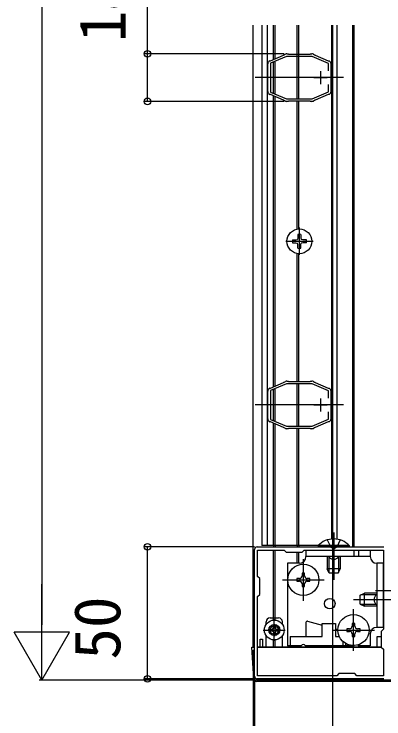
# Model space of a CAD drawing. Units: millimetres, scale not verified. Extents: x -1050 to 1050, y -1565 to 1556.
# Drawn here: x -806 to -666, y -1009.7 to -742.7 of the extents above; entities that cross this region are included whole.
import ezdxf
from ezdxf.enums import TextEntityAlignment as Align

# ---------------------------------------------------------------- set-up
doc = ezdxf.new("R2010")
doc.units = ezdxf.units.MM
doc.header["$LTSCALE"] = 8
for name, color, linetype in [('0-3_YKK_11', 7, 'Continuous'), ('0-4_YKK_12', 2, 'Continuous'), ('0-5_YKK_13', 4, 'Continuous'), ('0-6_YKK_D', 6, 'Continuous')]:
    doc.layers.add(name, color=color, linetype=linetype)
doc.styles.add('ＭＳ ゴシック', font='')
doc.styles.get('ＭＳ ゴシック').set_extended_font_data('MS Gothic')

msp = doc.modelspace()

# ---------------------------------------------------------------- linework, layer by layer
at = {"layer": '0-3_YKK_11'}
for p, q in [((-690, -764.25), (-690, -769.25)), ((-692.5, -766.75), (-687.5, -766.75)), ((-690, -888.25), (-690, -893.25)), ((-692.5, -890.75), (-687.5, -890.75)), ((-714, -944.5), (-666, -944.5)), ((-715, -993.5), (-715, -945.5)), ((-666, -994.5), (-714, -994.5))]:
    msp.add_line(p, q, dxfattribs=at)
for points in [[(-709.217, -760.363), (-709.062, -760.347), (-708.925, -760.341), (-703.981, -758.262), (-703.879, -758.165), (-703.776, -758.067), (-703.299, -757.867)], [(-702.718, -757.75), (-702.2, -757.75), (-702.068, -757.8), (-701.935, -757.85), (-694.065, -757.85), (-693.932, -757.8), (-693.8, -757.75), (-693.282, -757.75)], [(-692.701, -757.867), (-692.224, -758.067), (-692.121, -758.165), (-692.019, -758.262), (-687.075, -760.341), (-686.938, -760.347), (-686.783, -760.362)], [(-687, -764.16), (-687, -761.348), (-693.182, -758.75), (-702.818, -758.75), (-708.9, -761.306), (-708.9, -772.194), (-702.819, -774.75), (-693.182, -774.75), (-687, -772.152), (-687, -769.34)], [(-709.9, -771.693), (-709.9, -761.807), (-709.947, -761.679), (-709.992, -761.53)], [(-686.007, -761.53), (-686.053, -761.679), (-686.1, -761.807), (-686.1, -771.693), (-686.053, -771.821), (-686.007, -771.97)], [(-709.992, -771.97), (-709.947, -771.822), (-709.9, -771.693)], [(-703.299, -775.633), (-703.776, -775.433), (-703.879, -775.335), (-703.981, -775.238), (-708.925, -773.159), (-709.062, -773.153), (-709.217, -773.138)], [(-686.783, -773.138), (-686.938, -773.153), (-687.075, -773.159), (-692.019, -775.238), (-692.121, -775.335), (-692.224, -775.433), (-692.701, -775.633)], [(-693.282, -775.75), (-693.8, -775.75), (-693.932, -775.7), (-694.065, -775.65), (-701.935, -775.65), (-702.068, -775.7), (-702.2, -775.75), (-702.718, -775.75)], [(-709.217, -884.363), (-709.062, -884.347), (-708.925, -884.341), (-703.981, -882.262), (-703.879, -882.165), (-703.776, -882.067), (-703.299, -881.867)], [(-687, -888.16), (-687, -885.348), (-693.182, -882.75), (-702.818, -882.75), (-708.9, -885.306), (-708.9, -896.194), (-702.819, -898.75), (-693.182, -898.75), (-687, -896.152), (-687, -893.34)], [(-702.718, -881.75), (-702.2, -881.75), (-702.068, -881.8), (-701.935, -881.85), (-694.065, -881.85), (-693.932, -881.8), (-693.8, -881.75), (-693.282, -881.75)], [(-692.701, -881.867), (-692.224, -882.067), (-692.121, -882.165), (-692.019, -882.262), (-687.075, -884.341), (-686.938, -884.347), (-686.783, -884.362)], [(-709.9, -895.693), (-709.9, -885.807), (-709.947, -885.679), (-709.992, -885.53)], [(-686.007, -885.53), (-686.053, -885.679), (-686.1, -885.807), (-686.1, -895.693), (-686.053, -895.821), (-686.007, -895.97)], [(-709.992, -895.97), (-709.947, -895.822), (-709.9, -895.693)], [(-703.299, -899.633), (-703.776, -899.433), (-703.879, -899.335), (-703.981, -899.238), (-708.925, -897.159), (-709.062, -897.153), (-709.217, -897.138)], [(-693.282, -899.75), (-693.8, -899.75), (-693.932, -899.7), (-694.065, -899.65), (-701.935, -899.65), (-702.068, -899.7), (-702.2, -899.75), (-702.718, -899.75)], [(-686.783, -897.138), (-686.938, -897.153), (-687.075, -897.159), (-692.019, -899.238), (-692.121, -899.335), (-692.224, -899.433), (-692.701, -899.633)]]:
    msp.add_lwpolyline(points, dxfattribs=at)
msp.add_lwpolyline([(-696.2, -945.7), (-666.2, -945.7), (-666.2, -975.7), (-667, -976.5), (-667, -982.5), (-666.2, -983.3), (-666.2, -993.3), (-676.2, -993.3), (-677, -992.5), (-683, -992.5), (-683.8, -993.3), (-713.8, -993.3), (-713.8, -963.3), (-713, -962.5), (-713, -956.5), (-713.8, -955.7), (-713.8, -945.7), (-703.8, -945.7), (-703, -946.5), (-697, -946.5)], close=True, dxfattribs=at)
for centre, radius, start, end in [((-702.718, -759.25), 1.5, 89.99998, 112.78771), ((-693.282, -759.25), 1.5, 67.21234, 90.00008), ((-708.5, -761.68), 1.5, 118.55565, 174.26079), ((-687.5, -761.68), 1.5, 5.73914, 61.44347), ((-708.5, -771.82), 1.5, 185.73925, 241.44438), ((-687.5, -771.82), 1.5, 298.55592, 354.26083), ((-702.718, -774.25), 1.5, 247.21255, 270.00006), ((-693.282, -774.25), 1.5, 270, 292.78773), ((-702.718, -883.25), 1.5, 89.99998, 112.78771), ((-693.282, -883.25), 1.5, 67.21234, 90.00008), ((-708.5, -885.68), 1.5, 118.55565, 174.26079), ((-687.5, -885.68), 1.5, 5.73914, 61.44347), ((-708.5, -895.82), 1.5, 185.73925, 241.44438), ((-687.5, -895.82), 1.5, 298.55592, 354.26083), ((-702.718, -898.25), 1.5, 247.21255, 270.00006), ((-693.282, -898.25), 1.5, 270, 292.78773), ((-714, -945.5), 1, 90.00001, 179.99999), ((-714, -993.5), 1, 180.00001, 269.99999)]:
    msp.add_arc(centre, radius, start, end, dxfattribs=at)
at = {"layer": '0-4_YKK_12'}
for p, q in [((-715.5, -982.5), (-715.5, -746.905)), ((-712.2, -746.905), (-712.2, -944)), ((-710.2, -746.905), (-710.2, -944)), ((-707.8, -759.868), (-707.8, -746.905)), ((-707.2, -759.615), (-707.2, -746.905)), ((-698.8, -774.75), (-698.8, -746.872)), ((-698.2, -774.75), (-698.2, -746.873)), ((-685.8, -746.905), (-685.8, -941.539)), ((-685.5, -746.905), (-685.5, -1045.5)), ((-683.8, -746.905), (-683.8, -941.588)), ((-677.8, -944.5), (-677.8, -746.905)), ((-677.2, -944.5), (-677.2, -746.905)), ((-707.8, -772.657), (-707.8, -760.844)), ((-707.2, -772.909), (-707.2, -760.591)), ((-681.3, -766.75), (-714.7, -766.75)), ((-707.8, -883.868), (-707.8, -773.632)), ((-707.2, -883.615), (-707.2, -773.885)), ((-698.8, -824.11), (-698.8, -775.65)), ((-698.2, -824.046), (-698.2, -775.65)), ((-698.8, -881.85), (-698.8, -833.39)), ((-698.2, -881.85), (-698.2, -833.454)), ((-698.8, -898.75), (-698.8, -882.75)), ((-698.2, -898.75), (-698.2, -882.75)), ((-707.8, -896.657), (-707.8, -884.844)), ((-707.2, -896.909), (-707.2, -884.591)), ((-681.3, -890.75), (-714.7, -890.75)), ((-707.8, -944), (-707.8, -897.632)), ((-707.2, -944), (-707.2, -897.885)), ((-698.8, -944), (-698.8, -899.65)), ((-698.2, -944), (-698.2, -899.65)), ((-685, -939), (-685, -957)), ((-690.9, -944), (-712.2, -944)), ((-707.8, -944), (-707.8, -944.5)), ((-707.2, -944), (-707.2, -944.5)), ((-698.8, -944), (-698.8, -944.5)), ((-698.2, -944), (-698.2, -944.5)), ((-707.8, -972.262), (-707.8, -945.7)), ((-707.2, -972.262), (-707.2, -945.7)), ((-698.8, -950.7), (-698.8, -946.5)), ((-698.2, -950.7), (-698.2, -946.5)), ((-696.5, -964.9), (-696.5, -949.1)), ((-704.4, -957), (-688.6, -957)), ((-669.2, -961), (-642.7, -961)), ((-659.5, -964.5), (-677.5, -964.5)), ((-677.5, -983.9), (-677.5, -968.1)), ((-707.5, -980.15), (-707.5, -971.85)), ((-711.65, -976), (-703.35, -976)), ((-685.4, -976), (-669.6, -976)), ((-707.8, -982.5), (-707.8, -979.738)), ((-707.2, -982.5), (-707.2, -979.738)), ((-715.5, -982.5), (-715, -982.5)), ((-713.8, -982.5), (-666.973, -982.5))]:
    msp.add_line(p, q, dxfattribs=at)
at = {"layer": '0-5_YKK_13'}
for p, q in [((-698, -833.929), (-698, -823.571)), ((-698.611, -827.412), (-698.73, -828.02)), ((-698.589, -826.108), (-698.611, -827.412)), ((-697.412, -826.108), (-697.389, -827.412)), ((-697.389, -827.412), (-697.27, -828.02)), ((-703.179, -828.75), (-692.821, -828.75)), ((-700.642, -828.161), (-699.338, -828.139)), ((-700.642, -829.339), (-699.338, -829.361)), ((-699.338, -828.139), (-698.73, -828.02)), ((-699.338, -829.361), (-698.73, -829.48)), ((-698.611, -830.088), (-698.73, -829.48)), ((-698.589, -831.392), (-698.611, -830.088)), ((-697.412, -831.392), (-697.389, -830.088)), ((-697.389, -830.088), (-697.27, -829.48)), ((-696.662, -828.139), (-697.27, -828.02)), ((-696.662, -829.361), (-697.27, -829.48)), ((-695.358, -828.161), (-696.662, -828.139)), ((-695.358, -829.339), (-696.662, -829.361)), ((-679.1, -944.5), (-690.9, -944.5)), ((-679.1, -943.991), (-679.1, -944.5)), ((-695.5, -945.7), (-671.2, -945.7)), ((-695.5, -945.7), (-695.5, -948.2)), ((-677.366, -945.7), (-677.366, -948.2)), ((-675.634, -945.7), (-675.634, -948.2)), ((-671.2, -945.7), (-671.2, -948.2)), ((-671.2, -948.2), (-695.5, -948.2)), ((-687.5, -948.2), (-687.5, -952.8)), ((-686.846, -948.2), (-686.846, -954.19)), ((-683.154, -948.2), (-683.154, -954.19)), ((-702.5, -950.7), (-702.5, -982)), ((-698, -950.7), (-702.5, -950.7)), ((-686.7, -954.5), (-687.5, -952.8)), ((-683.3, -954.5), (-682.5, -952.8)), ((-668.7, -950.7), (-668.7, -975)), ((-683.3, -954.5), (-686.7, -954.5)), ((-695, -957.5), (-694, -957.5)), ((-675, -962.8), (-673.3, -962)), ((-675, -966.2), (-675, -962.8)), ((-668.7, -962.654), (-674.69, -962.654)), ((-668.7, -962), (-673.3, -962)), ((-675, -966.2), (-673.3, -967)), ((-668.7, -966.346), (-674.69, -966.346)), ((-709.1, -971.4), (-705.9, -971.4)), ((-710.6, -973.89), (-710.6, -972.9)), ((-707.85, -973.95), (-707.15, -973.95)), ((-707.85, -973.95), (-707.85, -975.15)), ((-707.15, -973.95), (-707.15, -975.15)), ((-704.4, -973.89), (-704.4, -972.9)), ((-695.5, -973.152), (-695.5, -978.5)), ((-694.871, -972.669), (-689.323, -974.155)), ((-709.55, -975.65), (-709.55, -976.35)), ((-709.55, -975.65), (-708.35, -975.65)), ((-709.55, -976.35), (-708.35, -976.35)), ((-707.85, -976.85), (-707.85, -978.05)), ((-707.15, -976.85), (-707.15, -978.05)), ((-706.65, -975.65), (-705.45, -975.65)), ((-706.65, -976.35), (-705.45, -976.35)), ((-705.45, -975.65), (-705.45, -976.35)), ((-684.323, -975.495), (-683.394, -975.744)), ((-676, -976.5), (-675, -976.5)), ((-666.2, -975), (-668.7, -975)), ((-710.6, -982.5), (-710.6, -978.11)), ((-707.85, -978.05), (-707.15, -978.05)), ((-704.4, -982.5), (-704.4, -978.11)), ((-701.5, -978.5), (-689.323, -978.5)), ((-701.5, -978.5), (-701.5, -982.5)), ((-671.2, -977.5), (-671.2, -982)), ((-666.973, -982.5), (-713.8, -982.5)), ((-697.366, -982), (-702.5, -982)), ((-677.366, -982), (-695.634, -982)), ((-681.5, -980.337), (-681.5, -982.5)), ((-680.5, -981.08), (-680.5, -982.5)), ((-671.2, -982), (-675.634, -982)), ((-655.5, -995.5), (-714.264, -995.5))]:
    msp.add_line(p, q, dxfattribs=at)
for points in [[(-687.5, -941.889), (-686.145, -944.667), (-685, -945.276)], [(-682.5, -941.889), (-683.855, -944.667), (-685, -945.276)], [(-679.1, -943.991), (-690.9, -943.991), (-690.9, -944.5)], [(-682.5, -948.2), (-682.5, -952.8), (-687.5, -952.8)], [(-666.2, -975), (-666.2, -950.7), (-668.7, -950.7)], [(-696, -955.5), (-696, -954.5), (-697, -954.5), (-697, -955.5)], [(-698, -956.5), (-699, -956.5), (-699, -957.5), (-698, -957.5)], [(-694, -957.5), (-694, -956.5), (-695, -956.5)], [(-697, -958.5), (-697, -959.5), (-696, -959.5), (-696, -958.5)], [(-668.7, -967), (-673.3, -967), (-673.3, -962)], [(-689.323, -978.5), (-689.323, -973.5), (-684.323, -973.5), (-684.323, -978.5), (-682.844, -978.5)], [(-677, -974.5), (-677, -973.5), (-678, -973.5), (-678, -974.5)], [(-679, -975.5), (-680, -975.5), (-680, -976.5), (-679, -976.5)], [(-675, -976.5), (-675, -975.5), (-676, -975.5)], [(-712.9, -982.5), (-712.9, -979.5), (-711.9, -979.5), (-711.9, -982.5)], [(-678, -977.5), (-678, -978.5), (-677, -978.5), (-677, -977.5)], [(-668.5, -982.5), (-668.5, -978.5), (-667, -978.5)], [(-715.262, -994.561), (-716, -982.5), (-714.998, -982.5)]]:
    msp.add_lwpolyline(points, dxfattribs=at)
for centre, radius in [((-698, -828.75), 4.708), ((-696.5, -957), 5.9), ((-686.5, -966), 2), ((-677.5, -976), 5.9), ((-707.5, -976), 3.75), ((-707.5, -976), 2.1), ((-707.5, -976), 1.6)]:
    msp.add_circle(centre, radius, dxfattribs=at)
for centre, radius, start, end in [((-698, -828.75), 2.707, 77.44414, 102.55586), ((-698, -828.75), 2.707, 167.44414, 192.55586), ((-698, -828.75), 2.707, 347.44414, 12.55586), ((-698, -828.75), 2.707, 257.44414, 282.55586), ((-685, -949.732), 8.232, 44.2189, 135.7811), ((-698, -948.2), 2.5, 270, 0), ((-685, -946.7), 2.5, 216.8699, 323.1301), ((-668.7, -948.2), 2.5, 180, 270), ((-698, -955.5), 1, 270, 0), ((-695, -955.5), 1, 180, 270), ((-698, -958.5), 1, 0, 90), ((-695, -958.5), 1, 90, 180), ((-667.2, -964.5), 2.5, 126.8699, 233.1301), ((-709.1, -972.9), 1.5, 90, 180), ((-705.9, -972.9), 1.5, 0, 90), ((-695, -973.152), 0.5, 75, 180), ((-679, -974.5), 1, 270, 0), ((-676, -974.5), 1, 180, 270), ((-708.35, -975.15), 0.5, 270, 0), ((-708.35, -976.85), 0.5, 0, 90), ((-706.65, -975.15), 0.5, 180, 270), ((-706.65, -976.85), 0.5, 90, 180), ((-679, -977.5), 1, 0, 90), ((-676, -977.5), 1, 90, 180), ((-668.7, -977.5), 2.5, 90, 180), ((-696.5, -982.5), 1, 30, 150), ((-676.5, -982.5), 1, 142.88043, 150), ((-676.5, -982.5), 1, 30, 54.61189), ((-714.264, -994.5), 1, 183.5, 270)]:
    msp.add_arc(centre, radius, start, end, dxfattribs=at)
at = {"layer": '0-6_YKK_D'}
for p, q in [((-795.5, -371), (-795.5, -974)), ((-703.718, -757.75), (-756.5, -757.75)), ((-703.718, -775.75), (-756.5, -775.75)), ((-715, -944.5), (-756.5, -944.5)), ((-755.5, -994.5), (-755.5, -944.5)), ((-795.5, -995), (-795.5, -958.627)), ((-795.5, -995), (-806, -976.813)), ((-785, -976.813), (-806, -976.813)), ((-795.5, -995), (-785, -976.813)), ((-715.5, -983.5), (-715.5, -1132)), ((-656.5, -995), (-796.5, -995)), ((-715, -994.5), (-756.5, -994.5)), ((-715, -994.5), (-715, -1052))]:
    msp.add_line(p, q, dxfattribs=at)
msp.add_lwpolyline([(-755.5, -775.75), (-755.5, -757.75), (-755.5, -717.059)], dxfattribs=at)
for centre in [(-755.5, -757.75), (-755.5, -775.75), (-755.5, -944.5), (-755.5, -994.5)]:
    msp.add_circle(centre, 1.275, dxfattribs=at)

# ---------------------------------------------------------------- texts
at = {"layer": '0-6_YKK_D', "style": 'ＭＳ ゴシック'}
for s, p in [('18', (-758.5, -753.332)), ('50', (-760.5, -987.227))]:
    msp.add_text(s, height=17.6, rotation=90, dxfattribs=at).set_placement(p, align=Align.BOTTOM_LEFT)

doc.saveas('drawing.dxf')
